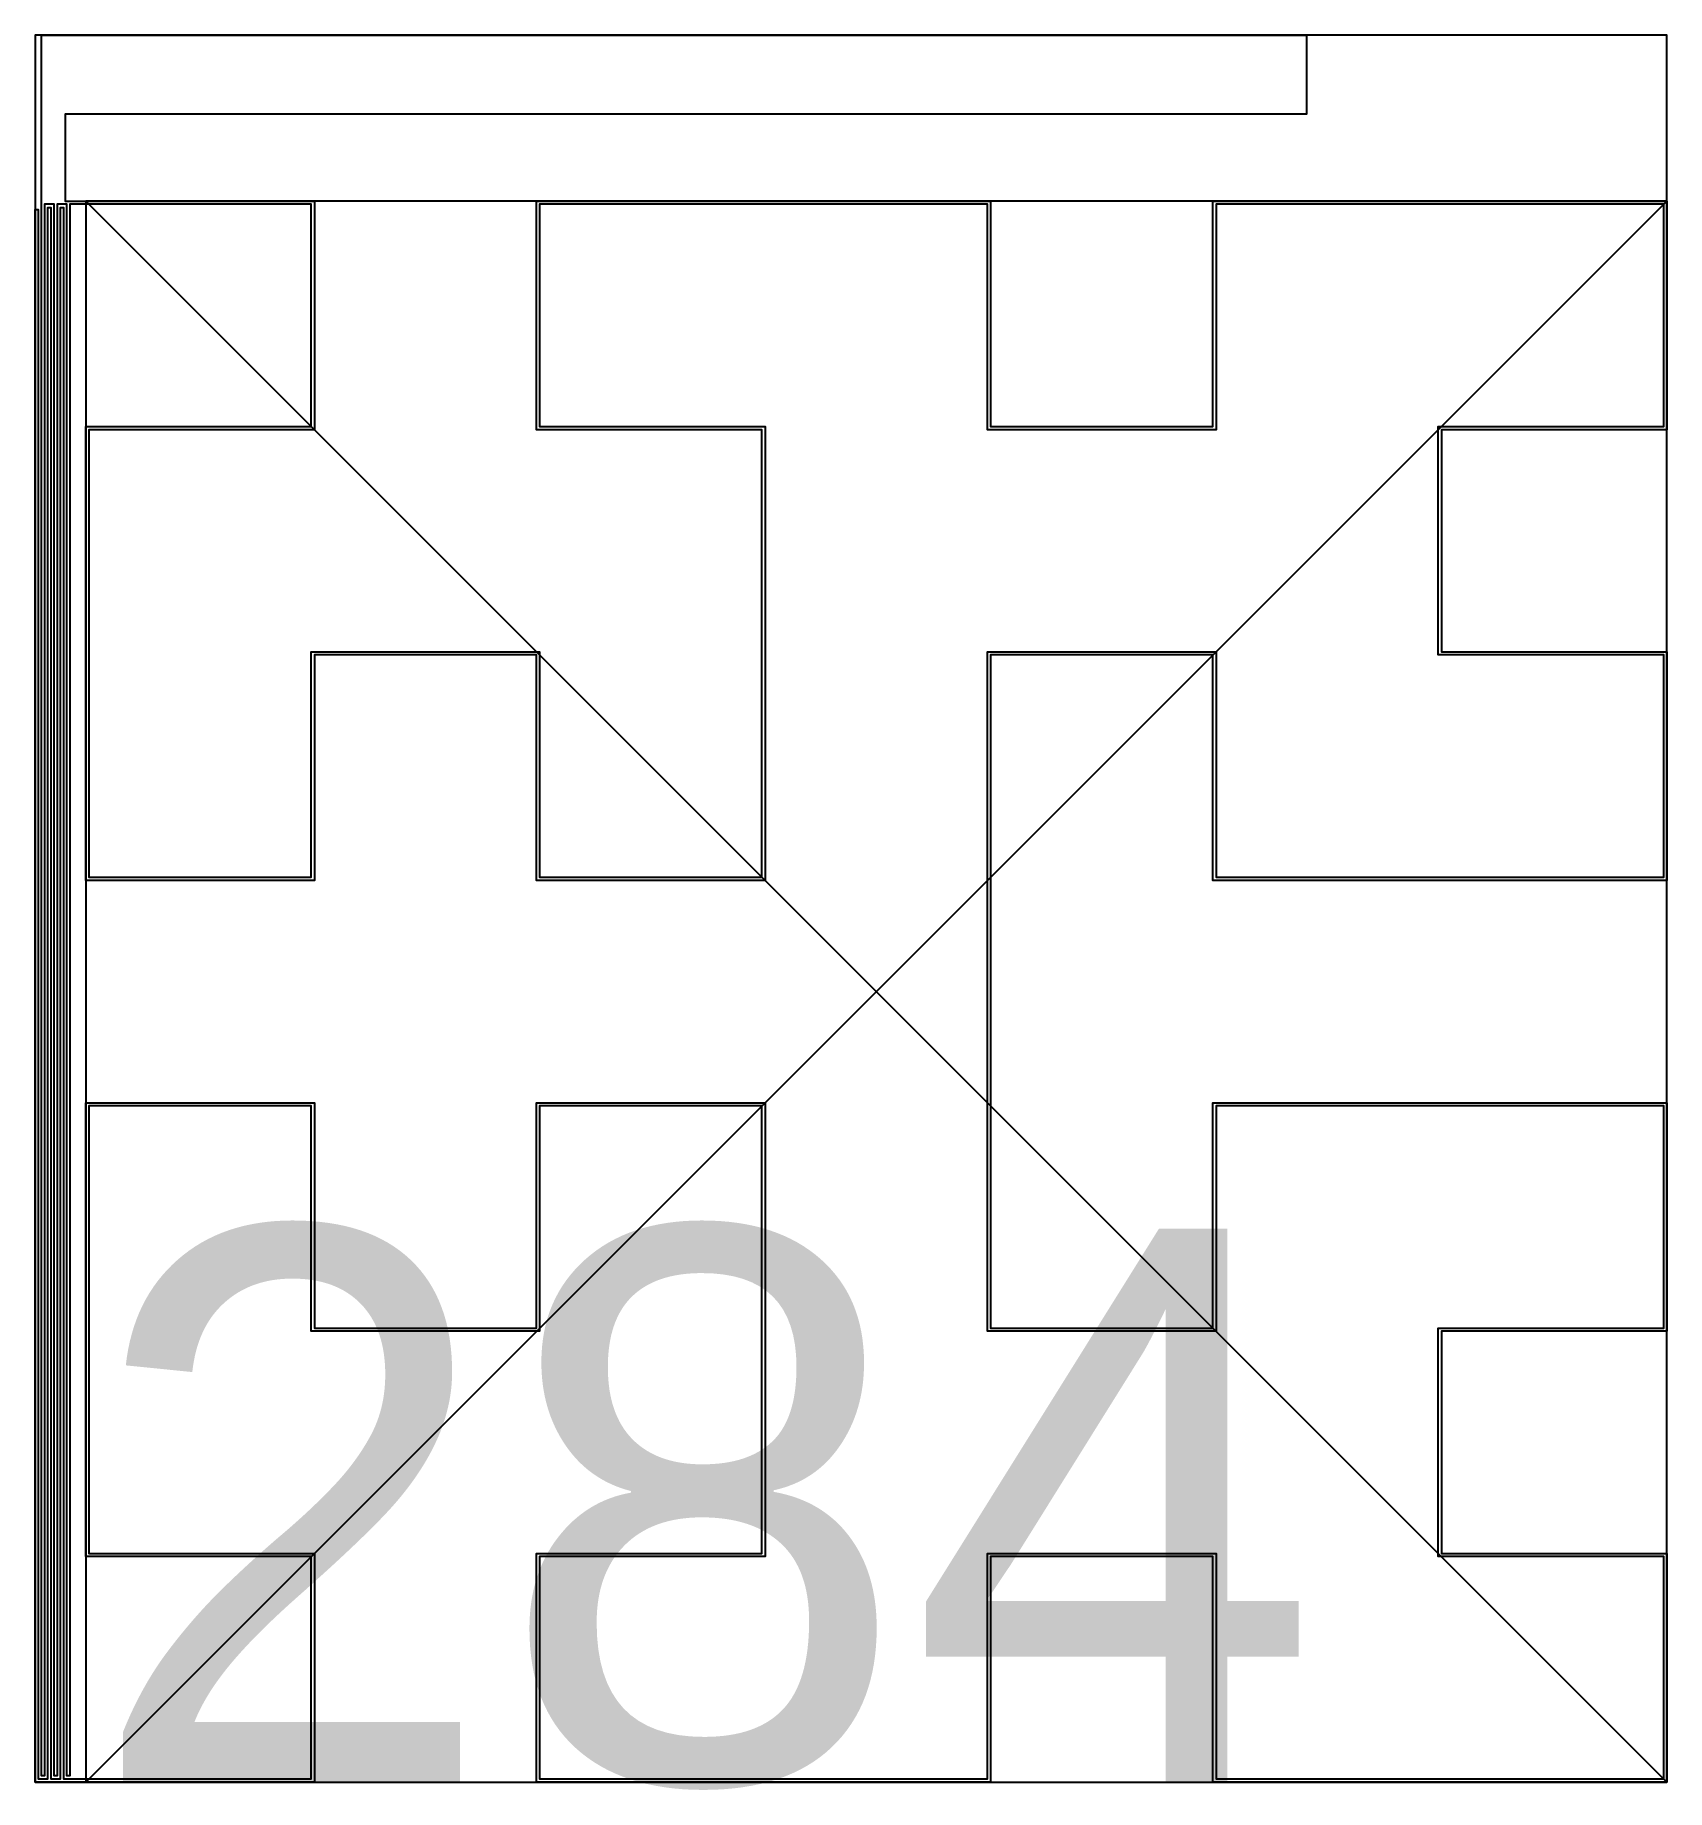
# Model space of a CAD drawing. Header units: metres. Extents: x -532 to 500, y -505 to 605.
import ezdxf

# ---------------------------------------------------------------- set-up
doc = ezdxf.new("R2010")
doc.units = ezdxf.units.M
for name, color, linetype in [('ABSORBER_AREA', 150, 'Continuous'), ('CENTER', 120, 'Continuous'), ('INDEX', 254, 'Continuous'), ('PIXEL', 255, 'Continuous'), ('PIXEL_AREA', 140, 'Continuous')]:
    doc.layers.add(name, color=color, linetype=linetype)

msp = doc.modelspace()

# ---------------------------------------------------------------- linework, layer by layer
at = {"layer": 'ABSORBER_AREA'}
msp.add_lwpolyline([(-500, -500), (500, -500), (500, 500), (-500, 500), (-500, -500)], close=True, dxfattribs=at)
at = {"layer": 'CENTER'}
for points in [[(-500, -500), (500, 500)], [(-500, 500), (500, -500)]]:
    msp.add_lwpolyline(points, close=True, dxfattribs=at)
at = {"layer": 'PIXEL'}
msp.add_lwpolyline([(-532, 494.7), (-530, 494.7), (-530, -498), (-524, -498), (-524, 496), (-522, 496), (-522, -498), (-516, -498), (-516, 496), (-514, 496), (-514, -498), (-510, -498), (-501, -498), (-500, -498), (-498, -498), (-357.4, -498), (-357.4, -357.4), (-500, -357.4), (-500, -357.4), (-500, -355.4), (-500, -214.9), (-500, -212.9), (-500, -72.3), (-500, -70.3), (-500, -70.3), (-357.4, -70.3), (-355.4, -70.3), (-355.4, -72.3), (-355.4, -212.9), (-214.9, -212.9), (-214.9, -72.3), (-214.9, -70.3), (-212.9, -70.3), (-72.3, -70.3), (-70.3, -70.3), (-70.3, -70.3), (-70.3, -212.9), (-70.3, -214.9), (-70.3, -355.4), (-70.3, -357.4), (-70.3, -357.4), (-212.9, -357.4), (-212.9, -498), (-72.3, -498), (-70.3, -498), (70.3, -498), (70.3, -357.4), (70.3, -355.4), (72.3, -355.4), (212.9, -355.4), (214.9, -355.4), (214.9, -355.4), (214.9, -357.4), (214.9, -357.4), (214.9, -498), (355.4, -498), (357.4, -498), (498, -498), (498, -357.4), (355.4, -357.4), (355.4, -355.4), (355.4, -355.4), (355.4, -214.9), (355.4, -212.9), (357.4, -212.9), (498, -212.9), (498, -72.3), (357.4, -72.3), (355.4, -72.3), (214.9, -72.3), (214.9, -212.9), (214.9, -214.9), (212.9, -214.9), (72.3, -214.9), (70.3, -214.9), (70.3, -214.9), (70.3, -212.9), (70.3, -212.9), (70.3, -72.3), (70.3, -70.3), (70.3, 70.3), (70.3, 72.3), (70.3, 212.9), (70.3, 214.9), (70.3, 214.9), (72.3, 214.9), (72.3, 214.9), (212.9, 214.9), (214.9, 214.9), (214.9, 214.9), (214.9, 212.9), (214.9, 212.9), (214.9, 72.3), (355.4, 72.3), (357.4, 72.3), (498, 72.3), (498, 212.9), (357.4, 212.9), (355.4, 212.9), (355.4, 212.9), (355.4, 214.9), (355.4, 214.9), (355.4, 355.4), (355.4, 357.4), (355.4, 357.4), (357.4, 357.4), (357.4, 357.4), (498, 357.4), (498, 498), (357.4, 498), (355.4, 498), (214.9, 498), (214.9, 357.4), (214.9, 355.4), (214.9, 355.4), (212.9, 355.4), (212.9, 355.4), (72.3, 355.4), (70.3, 355.4), (70.3, 355.4), (70.3, 357.4), (70.3, 357.4), (70.3, 498), (-70.3, 498), (-72.3, 498), (-212.9, 498), (-212.9, 357.4), (-72.3, 357.4), (-70.3, 357.4), (-70.3, 355.4), (-70.3, 214.9), (-70.3, 212.9), (-70.3, 72.3), (-70.3, 70.3), (-70.3, 70.3), (-72.3, 70.3), (-72.3, 70.3), (-212.9, 70.3), (-214.9, 70.3), (-214.9, 72.3), (-214.9, 212.9), (-355.4, 212.9), (-355.4, 72.3), (-355.4, 70.3), (-355.4, 70.3), (-357.4, 70.3), (-357.4, 70.3), (-498, 70.3), (-500, 70.3), (-500, 72.3), (-500, 212.9), (-500, 214.9), (-500, 355.4), (-500, 357.4), (-500, 357.4), (-498, 357.4), (-498, 357.4), (-357.4, 357.4), (-357.4, 498), (-498, 498), (-500, 498), (-500, 498), (-501, 498), (-510, 498), (-510, -496), (-512, -496), (-512, 498), (-518, 498), (-518, -496), (-520, -496), (-520, 498), (-526, 498), (-526, -496), (-528, -496), (-528, 498), (-528, 500), (-528, 555), (-528, 605), (272, 605), (272, 555), (-513, 555), (-513, 500), (-510, 500), (-501, 500), (-500, 500), (-500, 500), (-498, 500), (-357.4, 500), (-357.4, 500), (-355.4, 500), (-355.4, 500), (-355.4, 498), (-355.4, 357.4), (-355.4, 355.4), (-357.4, 355.4), (-498, 355.4), (-498, 214.9), (-498, 212.9), (-498, 72.3), (-357.4, 72.3), (-357.4, 214.9), (-357.4, 214.9), (-355.4, 214.9), (-214.9, 214.9), (-214.9, 214.9), (-212.9, 214.9), (-212.9, 214.9), (-212.9, 212.9), (-212.9, 72.3), (-72.3, 72.3), (-72.3, 212.9), (-72.3, 214.9), (-72.3, 355.4), (-212.9, 355.4), (-212.9, 355.4), (-214.9, 355.4), (-214.9, 355.4), (-214.9, 357.4), (-214.9, 498), (-214.9, 500), (-212.9, 500), (-72.3, 500), (-70.3, 500), (70.3, 500), (70.3, 500), (72.3, 500), (72.3, 500), (72.3, 498), (72.3, 357.4), (212.9, 357.4), (212.9, 498), (212.9, 498), (212.9, 500), (212.9, 500), (214.9, 500), (355.4, 500), (357.4, 500), (498, 500), (498, 500), (500, 500), (500, 500), (500, 498), (500, 357.4), (500, 355.4), (498, 355.4), (357.4, 355.4), (357.4, 214.9), (498, 214.9), (498, 214.9), (500, 214.9), (500, 214.9), (500, 212.9), (500, 72.3), (500, 70.3), (498, 70.3), (357.4, 70.3), (355.4, 70.3), (214.9, 70.3), (214.9, 70.3), (212.9, 70.3), (212.9, 70.3), (212.9, 72.3), (212.9, 212.9), (72.3, 212.9), (72.3, 72.3), (72.3, 70.3), (72.3, -70.3), (72.3, -72.3), (72.3, -212.9), (212.9, -212.9), (212.9, -72.3), (212.9, -72.3), (212.9, -70.3), (212.9, -70.3), (214.9, -70.3), (355.4, -70.3), (357.4, -70.3), (498, -70.3), (500, -70.3), (500, -72.3), (500, -212.9), (500, -214.9), (498, -214.9), (357.4, -214.9), (357.4, -355.4), (498, -355.4), (500, -355.4), (500, -357.4), (500, -498), (500, -500), (498, -500), (357.4, -500), (355.4, -500), (214.9, -500), (212.9, -500), (212.9, -498), (212.9, -357.4), (72.3, -357.4), (72.3, -498), (72.3, -498), (72.3, -500), (72.3, -500), (70.3, -500), (-70.3, -500), (-72.3, -500), (-212.9, -500), (-214.9, -500), (-214.9, -498), (-214.9, -357.4), (-214.9, -355.4), (-212.9, -355.4), (-72.3, -355.4), (-72.3, -214.9), (-72.3, -212.9), (-72.3, -72.3), (-212.9, -72.3), (-212.9, -212.9), (-212.9, -214.9), (-214.9, -214.9), (-355.4, -214.9), (-357.4, -214.9), (-357.4, -214.9), (-357.4, -72.3), (-498, -72.3), (-498, -212.9), (-498, -214.9), (-498, -355.4), (-357.4, -355.4), (-355.4, -355.4), (-355.4, -357.4), (-355.4, -498), (-355.4, -500), (-357.4, -500), (-498, -500), (-500, -500), (-501, -500), (-510, -500), (-532, -500), (-532, -498), (-532, 494.7)], close=True, dxfattribs=at)
at = {"layer": 'PIXEL_AREA'}
msp.add_lwpolyline([(-532, -500), (500, -500), (500, 605), (-532, 605), (-532, -500)], close=True, dxfattribs=at)

# ---------------------------------------------------------------- texts
at = {"layer": 'INDEX'}
msp.add_text('284', height=350, dxfattribs=at).set_placement((-500, -500))

doc.saveas('drawing.dxf')
